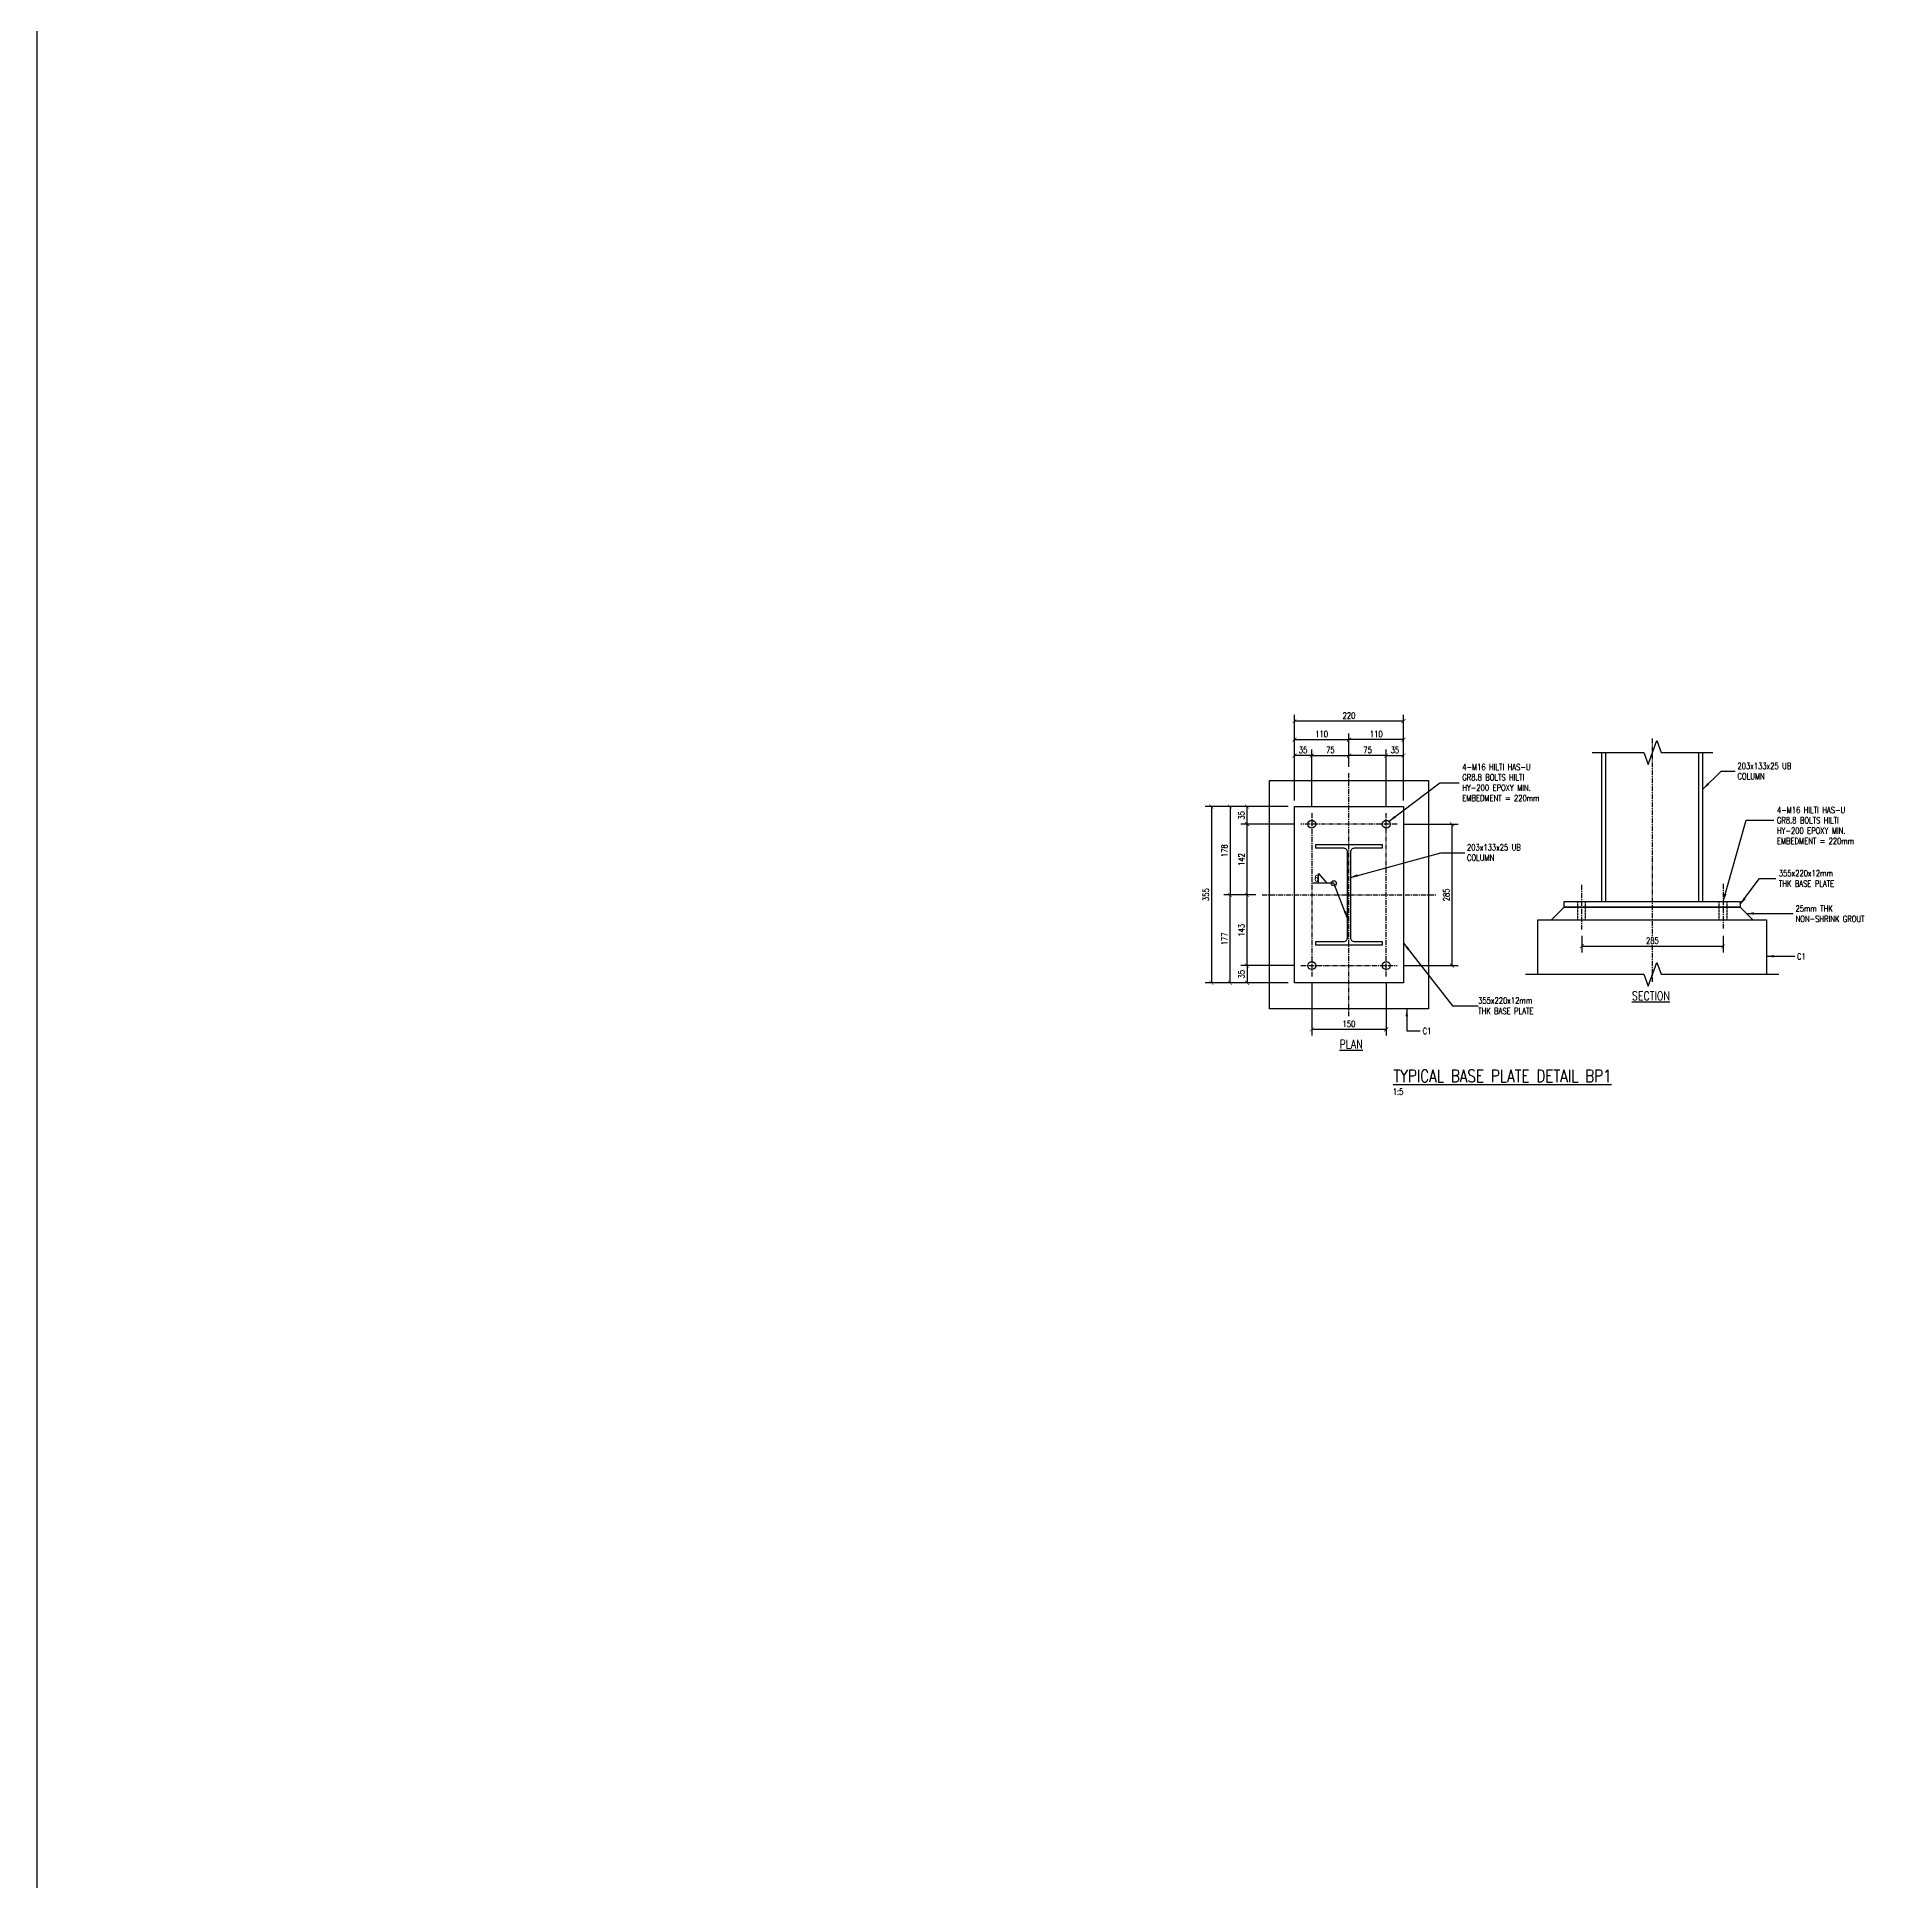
# Model space of a CAD drawing. Header units: metres. Extents: x -275466 to 90519, y -3176 to 139523.
# Drawn here: x -755 to 2987, y 118351 to 122067 of the extents above; entities that cross this region are included whole.
import ezdxf

# ---------------------------------------------------------------- set-up
doc = ezdxf.new("R2010")
doc.units = ezdxf.units.M
doc.linetypes.add('VB-cl10', pattern=[16, 10, -2, 2, -2])
doc.linetypes.add('VB-dash2', pattern=[3, 2, -1])
for name, color, linetype in [('GCE0003_SC_Plan L0 - 0.35', 3, 'Continuous'), ('GCE1010_SC_Elev - 0.18', 8, 'Continuous'), ('GCE1013_SC_Elev - 0.5', 2, 'Continuous'), ('GCE1014_SC_Elev - Hidden', 1, 'VB-dash2'), ('GCE8001_GF_0.18', 8, 'Continuous'), ('GCE8021_GG_Gridline', 7, 'VB-cl10'), ('GCE8052_GT_0.35', 3, 'Continuous'), ('GCE8053_GT_0.5', 2, 'Continuous')]:
    doc.layers.add(name, color=color, linetype=linetype)
doc.styles.add('1-5      h 25', font='romans.shx', dxfattribs={"width": 0.8, "height": 12.5})
doc.styles.add('1-5      h 35', font='romans.shx', dxfattribs={"width": 0.8, "height": 17.5})
doc.styles.get("Standard").update_dxf_attribs({"font": 'romans.shx', "width": 0.8})
doc.dimstyles.new('1-5', dxfattribs={"dimscale": 0, "dimtxt": 12.5, "dimasz": 8, "dimexe": 12.5, "dimexo": 12.5, "dimgap": 5, "dimtad": 1, "dimdec": 0, "dimzin": 0, "dimtxsty": '1-5      h 25', "dimblk": 'ARCHTICK', "dimcen": 0, "dimclrd": 7, "dimclre": 7, "dimclrt": 3, "dimadec": 0, "dimazin": 0, "dimtfac": 1, "dimtdec": 0, "dimtix": 1, "dimtmove": 2, "dimatfit": 0, "dimldrblk": 'NONE', "dimfxl": 1, "dimtfill": 1, "dimtolj": 1, "dimtzin": 0, "dimarcsym": 0})
doc.dimstyles.new('1-5$7', dxfattribs={"dimscale": 0, "dimtxt": 12.5, "dimasz": 15, "dimexe": 12.5, "dimexo": 12.5, "dimgap": 5, "dimtad": 1, "dimdec": 0, "dimzin": 0, "dimtxsty": '1-5      h 25', "dimblk": 'ARCHTICK', "dimcen": 0, "dimclrd": 7, "dimclre": 7, "dimclrt": 3, "dimadec": 0, "dimazin": 0, "dimtfac": 1, "dimtdec": 0, "dimtix": 1, "dimtmove": 2, "dimatfit": 0, "dimfxl": 1, "dimtfill": 1, "dimtolj": 1, "dimtzin": 0, "dimarcsym": 0})

# ---------------------------------------------------------------- blocks, each defined once
blk = doc.blocks.new('_ArchTick')
at = {"color": 0, "linetype": 'ByBlock', "const_width": 0.15}
blk.add_lwpolyline([(-0.5, -0.5), (0.5, 0.5)], dxfattribs=at)
blk = doc.blocks.new('*D59')
at = {"layer": 'Defpoints', "color": 0, "transparency": 16777216}
for p in [(1681.9, 120481.8), (1790.2, 120481.8), (1712.2, 120339.3)]:
    blk.add_point(p, dxfattribs=at)
at = {"layer": 'GCE0003_SC_Plan L0 - 0.35', "color": 7, "lineweight": -2, "transparency": 16777216}
for p, q in [((1777.7, 120481.8), (1669.4, 120481.8)), ((1681.9, 120339.3), (1681.9, 120481.8)), ((1699.7, 120339.3), (1669.4, 120339.3))]:
    blk.add_line(p, q, dxfattribs=at)
at = {"layer": 'GCE0003_SC_Plan L0 - 0.35', "color": 7, "lineweight": -2, "transparency": 16777216, "xscale": 8, "yscale": 8, "zscale": 8}
for p, rotation in [((1681.9, 120481.8), 90), ((1681.9, 120339.3), 270)]:
    blk.add_blockref('_ArchTick', p, dxfattribs=dict(at, rotation=rotation))
at = {"layer": 'GCE0003_SC_Plan L0 - 0.35', "color": 3, "transparency": 16777216, "insert": (1670.6, 120410.5), "char_height": 12.5, "attachment_point": 5, "rotation": 90, "style": '1-5      h 25', "bg_fill": 3, "box_fill_scale": 1.1, "bg_fill_color": 256, "bg_fill_true_color": 13158600, "bg_fill_transparency": 0}
blk.add_mtext('\\A1;142', dxfattribs=at)
blk = doc.blocks.new('_None')
blk = doc.blocks.new('*D60')
at = {"layer": 'Defpoints', "color": 0, "transparency": 16777216}
for p in [(1777.2, 120517.2), (1790.2, 120481.8)]:
    blk.add_point(p, dxfattribs=at)
at = {"layer": 'GCE0003_SC_Plan L0 - 0.35', "color": 7, "lineweight": -2, "transparency": 16777216}
for p, q in [((1764.7, 120517.2), (1669.4, 120517.2)), ((1681.9, 120481.8), (1681.9, 120517.2)), ((1777.7, 120481.8), (1669.4, 120481.8))]:
    blk.add_line(p, q, dxfattribs=at)
at = {"layer": 'GCE0003_SC_Plan L0 - 0.35', "color": 7, "lineweight": -2, "transparency": 16777216, "xscale": 8, "yscale": 8, "zscale": 8}
for p, rotation in [((1681.9, 120517.2), 90), ((1681.9, 120481.8), 270)]:
    blk.add_blockref('_ArchTick', p, dxfattribs=dict(at, rotation=rotation))
at = {"layer": 'GCE0003_SC_Plan L0 - 0.35', "color": 3, "transparency": 16777216, "insert": (1670.6, 120499.5), "char_height": 12.5, "attachment_point": 5, "rotation": 90, "style": '1-5      h 25', "bg_fill": 3, "box_fill_scale": 1.1, "bg_fill_color": 256, "bg_fill_true_color": 13158600, "bg_fill_transparency": 0}
blk.add_mtext('\\A1;35', dxfattribs=at)
at = {"layer": 'Defpoints', "color": 0, "transparency": 16777216}
blk.add_point((1681.9, 120517.2), dxfattribs=at)
blk = doc.blocks.new('*D61')
at = {"layer": 'Defpoints', "color": 0, "transparency": 16777216}
for p in [(1777.2, 120517.2), (1647.6, 120339.3), (1712.2, 120339.3)]:
    blk.add_point(p, dxfattribs=at)
at = {"layer": 'GCE0003_SC_Plan L0 - 0.35', "color": 7, "lineweight": -2, "transparency": 16777216}
for p, q in [((1764.7, 120517.2), (1635.1, 120517.2)), ((1647.6, 120517.2), (1647.6, 120339.3)), ((1699.7, 120339.3), (1635.1, 120339.3))]:
    blk.add_line(p, q, dxfattribs=at)
at = {"layer": 'GCE0003_SC_Plan L0 - 0.35', "color": 7, "lineweight": -2, "transparency": 16777216, "xscale": 8, "yscale": 8, "zscale": 8}
for p, rotation in [((1647.6, 120517.2), 90), ((1647.6, 120339.3), 270)]:
    blk.add_blockref('_ArchTick', p, dxfattribs=dict(at, rotation=rotation))
at = {"layer": 'GCE0003_SC_Plan L0 - 0.35', "color": 3, "transparency": 16777216, "insert": (1636.4, 120428.2), "char_height": 12.5, "attachment_point": 5, "rotation": 90, "style": '1-5      h 25', "bg_fill": 3, "box_fill_scale": 1.1, "bg_fill_color": 256, "bg_fill_true_color": 13158600, "bg_fill_transparency": 0}
blk.add_mtext('\\A1;178', dxfattribs=at)
blk = doc.blocks.new('*D62')
at = {"layer": 'Defpoints', "color": 0, "transparency": 16777216}
for p in [(1777.2, 120517.2), (1610, 120162.2), (1777.2, 120162.2)]:
    blk.add_point(p, dxfattribs=at)
at = {"layer": 'GCE0003_SC_Plan L0 - 0.35', "color": 7, "lineweight": -2, "transparency": 16777216}
for p, q in [((1764.7, 120517.2), (1597.5, 120517.2)), ((1610, 120517.2), (1610, 120162.2)), ((1764.7, 120162.2), (1597.5, 120162.2))]:
    blk.add_line(p, q, dxfattribs=at)
at = {"layer": 'GCE0003_SC_Plan L0 - 0.35', "color": 7, "lineweight": -2, "transparency": 16777216, "xscale": 8, "yscale": 8, "zscale": 8}
for p, rotation in [((1610, 120517.2), 90), ((1610, 120162.2), 270)]:
    blk.add_blockref('_ArchTick', p, dxfattribs=dict(at, rotation=rotation))
at = {"layer": 'GCE0003_SC_Plan L0 - 0.35', "color": 3, "transparency": 16777216, "insert": (1598.8, 120339.7), "char_height": 12.5, "attachment_point": 5, "rotation": 90, "style": '1-5      h 25', "bg_fill": 3, "box_fill_scale": 1.1, "bg_fill_color": 256, "bg_fill_true_color": 13158600, "bg_fill_transparency": 0}
blk.add_mtext('\\A1;355', dxfattribs=at)
blk = doc.blocks.new('*D63')
at = {"layer": 'Defpoints', "color": 0, "transparency": 16777216}
for p in [(1647.6, 120339.3), (1712.2, 120339.3), (1777.2, 120162.2)]:
    blk.add_point(p, dxfattribs=at)
at = {"layer": 'GCE0003_SC_Plan L0 - 0.35', "color": 7, "lineweight": -2, "transparency": 16777216}
for p, q in [((1699.7, 120339.3), (1635.1, 120339.3)), ((1647.6, 120162.2), (1647.6, 120339.3)), ((1764.7, 120162.2), (1635.1, 120162.2))]:
    blk.add_line(p, q, dxfattribs=at)
at = {"layer": 'GCE0003_SC_Plan L0 - 0.35', "color": 7, "lineweight": -2, "transparency": 16777216, "xscale": 8, "yscale": 8, "zscale": 8}
for p, rotation in [((1647.6, 120339.3), 90), ((1647.6, 120162.2), 270)]:
    blk.add_blockref('_ArchTick', p, dxfattribs=dict(at, rotation=rotation))
at = {"layer": 'GCE0003_SC_Plan L0 - 0.35', "color": 3, "transparency": 16777216, "insert": (1636.4, 120250.7), "char_height": 12.5, "attachment_point": 5, "rotation": 90, "style": '1-5      h 25', "bg_fill": 3, "box_fill_scale": 1.1, "bg_fill_color": 256, "bg_fill_true_color": 13158600, "bg_fill_transparency": 0}
blk.add_mtext('\\A1;177', dxfattribs=at)
blk = doc.blocks.new('*D64')
at = {"layer": 'Defpoints', "color": 0, "transparency": 16777216}
for p in [(1681.9, 120339.3), (1712.2, 120339.3), (1790.2, 120196.8)]:
    blk.add_point(p, dxfattribs=at)
at = {"layer": 'GCE0003_SC_Plan L0 - 0.35', "color": 7, "lineweight": -2, "transparency": 16777216}
for p, q in [((1699.7, 120339.3), (1669.4, 120339.3)), ((1681.9, 120196.8), (1681.9, 120339.3)), ((1777.7, 120196.8), (1669.4, 120196.8))]:
    blk.add_line(p, q, dxfattribs=at)
at = {"layer": 'GCE0003_SC_Plan L0 - 0.35', "color": 7, "lineweight": -2, "transparency": 16777216, "xscale": 8, "yscale": 8, "zscale": 8}
for p, rotation in [((1681.9, 120339.3), 90), ((1681.9, 120196.8), 270)]:
    blk.add_blockref('_ArchTick', p, dxfattribs=dict(at, rotation=rotation))
at = {"layer": 'GCE0003_SC_Plan L0 - 0.35', "color": 3, "transparency": 16777216, "insert": (1670.6, 120268), "char_height": 12.5, "attachment_point": 5, "rotation": 90, "style": '1-5      h 25', "bg_fill": 3, "box_fill_scale": 1.1, "bg_fill_color": 256, "bg_fill_true_color": 13158600, "bg_fill_transparency": 0}
blk.add_mtext('\\A1;143', dxfattribs=at)
blk = doc.blocks.new('*D65')
at = {"layer": 'Defpoints', "color": 0, "transparency": 16777216}
for p in [(1790.2, 120196.8), (1777.2, 120162.2)]:
    blk.add_point(p, dxfattribs=at)
at = {"layer": 'GCE0003_SC_Plan L0 - 0.35', "color": 7, "lineweight": -2, "transparency": 16777216}
for p, q in [((1777.7, 120196.8), (1669.4, 120196.8)), ((1681.9, 120196.8), (1681.9, 120162.2)), ((1764.7, 120162.2), (1669.4, 120162.2))]:
    blk.add_line(p, q, dxfattribs=at)
at = {"layer": 'GCE0003_SC_Plan L0 - 0.35', "color": 7, "lineweight": -2, "transparency": 16777216, "xscale": 8, "yscale": 8, "zscale": 8}
for p, rotation in [((1681.9, 120196.8), 90), ((1681.9, 120162.2), 270)]:
    blk.add_blockref('_ArchTick', p, dxfattribs=dict(at, rotation=rotation))
at = {"layer": 'GCE0003_SC_Plan L0 - 0.35', "color": 3, "transparency": 16777216, "insert": (1670.6, 120179.5), "char_height": 12.5, "attachment_point": 5, "rotation": 90, "style": '1-5      h 25', "bg_fill": 3, "box_fill_scale": 1.1, "bg_fill_color": 256, "bg_fill_true_color": 13158600, "bg_fill_transparency": 0}
blk.add_mtext('\\A1;35', dxfattribs=at)
at = {"layer": 'Defpoints', "color": 0, "transparency": 16777216}
blk.add_point((1681.9, 120162.2), dxfattribs=at)
blk = doc.blocks.new('*D66')
at = {"layer": 'Defpoints', "color": 0, "transparency": 16777216}
for p in [(1984.2, 120481.8), (1984.2, 120196.8), (2094.5, 120196.8)]:
    blk.add_point(p, dxfattribs=at)
at = {"layer": 'GCE0003_SC_Plan L0 - 0.35', "color": 7, "lineweight": -2, "transparency": 16777216}
for p, q in [((1996.7, 120481.8), (2107, 120481.8)), ((2094.5, 120481.8), (2094.5, 120196.8)), ((1996.7, 120196.8), (2107, 120196.8))]:
    blk.add_line(p, q, dxfattribs=at)
at = {"layer": 'GCE0003_SC_Plan L0 - 0.35', "color": 7, "lineweight": -2, "transparency": 16777216, "xscale": 8, "yscale": 8, "zscale": 8}
for p, rotation in [((2094.5, 120481.8), 90), ((2094.5, 120196.8), 270)]:
    blk.add_blockref('_ArchTick', p, dxfattribs=dict(at, rotation=rotation))
at = {"layer": 'GCE0003_SC_Plan L0 - 0.35', "color": 3, "transparency": 16777216, "insert": (2083.2, 120339.3), "char_height": 12.5, "attachment_point": 5, "rotation": 90, "style": '1-5      h 25', "bg_fill": 3, "box_fill_scale": 1.1, "bg_fill_color": 256, "bg_fill_true_color": 13158600, "bg_fill_transparency": 0}
blk.add_mtext('\\A1;285', dxfattribs=at)
blk = doc.blocks.new('*D67')
at = {"layer": 'Defpoints', "color": 0, "transparency": 16777216}
for p in [(1812.2, 120174.8), (1962.2, 120174.8), (1812.2, 120068.3)]:
    blk.add_point(p, dxfattribs=at)
at = {"layer": 'GCE0003_SC_Plan L0 - 0.35', "color": 7, "lineweight": -2, "transparency": 16777216}
for p, q in [((1812.2, 120162.3), (1812.2, 120055.8)), ((1962.2, 120162.3), (1962.2, 120055.8)), ((1962.2, 120068.3), (1812.2, 120068.3))]:
    blk.add_line(p, q, dxfattribs=at)
at = {"layer": 'GCE0003_SC_Plan L0 - 0.35', "color": 7, "lineweight": -2, "transparency": 16777216, "xscale": 8, "yscale": 8, "zscale": 8, "rotation": 180}
blk.add_blockref('_ArchTick', (1812.2, 120068.3), dxfattribs=at)
at = {"layer": 'GCE0003_SC_Plan L0 - 0.35', "color": 7, "lineweight": -2, "transparency": 16777216, "xscale": 8, "yscale": 8, "zscale": 8}
blk.add_blockref('_ArchTick', (1962.2, 120068.3), dxfattribs=at)
at = {"layer": 'GCE0003_SC_Plan L0 - 0.35', "color": 3, "transparency": 16777216, "insert": (1887.2, 120079.5), "char_height": 12.5, "attachment_point": 5, "style": '1-5      h 25', "bg_fill": 3, "box_fill_scale": 1.1, "bg_fill_color": 256, "bg_fill_true_color": 13158600, "bg_fill_transparency": 0}
blk.add_mtext('\\A1;150', dxfattribs=at)
blk = doc.blocks.new('*D84')
at = {"layer": 'Defpoints', "color": 0, "transparency": 16777216}
for p in [(1887.2, 120619.9), (1887.2, 120584.7), (1812.2, 120503.8)]:
    blk.add_point(p, dxfattribs=at)
at = {"layer": 'GCE0003_SC_Plan L0 - 0.35', "color": 7, "lineweight": -2, "transparency": 16777216}
for p, q in [((1812.2, 120516.3), (1812.2, 120632.4)), ((1812.2, 120619.9), (1887.2, 120619.9)), ((1887.2, 120597.2), (1887.2, 120632.4))]:
    blk.add_line(p, q, dxfattribs=at)
at = {"layer": 'GCE0003_SC_Plan L0 - 0.35', "color": 7, "lineweight": -2, "transparency": 16777216, "xscale": 8, "yscale": 8, "zscale": 8, "rotation": 180}
blk.add_blockref('_ArchTick', (1812.2, 120619.9), dxfattribs=at)
at = {"layer": 'GCE0003_SC_Plan L0 - 0.35', "color": 7, "lineweight": -2, "transparency": 16777216, "xscale": 8, "yscale": 8, "zscale": 8}
blk.add_blockref('_ArchTick', (1887.2, 120619.9), dxfattribs=at)
at = {"layer": 'GCE0003_SC_Plan L0 - 0.35', "color": 3, "transparency": 16777216, "insert": (1849.7, 120631.2), "char_height": 12.5, "attachment_point": 5, "style": '1-5      h 25', "bg_fill": 3, "box_fill_scale": 1.1, "bg_fill_color": 256, "bg_fill_true_color": 13158600, "bg_fill_transparency": 0}
blk.add_mtext('\\A1;75', dxfattribs=at)
blk = doc.blocks.new('*D85')
at = {"layer": 'Defpoints', "color": 0, "transparency": 16777216}
for p in [(1777.2, 120517.2), (1812.2, 120503.8)]:
    blk.add_point(p, dxfattribs=at)
at = {"layer": 'GCE0003_SC_Plan L0 - 0.35', "color": 7, "lineweight": -2, "transparency": 16777216}
for p, q in [((1777.2, 120529.7), (1777.2, 120632.4)), ((1812.2, 120619.9), (1777.2, 120619.9)), ((1812.2, 120516.3), (1812.2, 120632.4))]:
    blk.add_line(p, q, dxfattribs=at)
at = {"layer": 'GCE0003_SC_Plan L0 - 0.35', "color": 7, "lineweight": -2, "transparency": 16777216, "xscale": 8, "yscale": 8, "zscale": 8, "rotation": 180}
blk.add_blockref('_ArchTick', (1777.2, 120619.9), dxfattribs=at)
at = {"layer": 'GCE0003_SC_Plan L0 - 0.35', "color": 7, "lineweight": -2, "transparency": 16777216, "xscale": 8, "yscale": 8, "zscale": 8}
blk.add_blockref('_ArchTick', (1812.2, 120619.9), dxfattribs=at)
at = {"layer": 'GCE0003_SC_Plan L0 - 0.35', "color": 3, "transparency": 16777216, "insert": (1794.7, 120631.2), "char_height": 12.5, "attachment_point": 5, "style": '1-5      h 25', "bg_fill": 3, "box_fill_scale": 1.1, "bg_fill_color": 256, "bg_fill_true_color": 13158600, "bg_fill_transparency": 0}
blk.add_mtext('\\A1;35', dxfattribs=at)
at = {"layer": 'Defpoints', "color": 0, "transparency": 16777216}
blk.add_point((1777.2, 120619.9), dxfattribs=at)
blk = doc.blocks.new('*D86')
at = {"layer": 'Defpoints', "color": 0, "transparency": 16777216}
for p in [(1887.2, 120652), (1887.2, 120584.7), (1777.2, 120517.2)]:
    blk.add_point(p, dxfattribs=at)
at = {"layer": 'GCE0003_SC_Plan L0 - 0.35', "color": 7, "lineweight": -2, "transparency": 16777216}
for p, q in [((1777.2, 120529.7), (1777.2, 120664.5)), ((1777.2, 120652), (1887.2, 120652)), ((1887.2, 120597.2), (1887.2, 120664.5))]:
    blk.add_line(p, q, dxfattribs=at)
at = {"layer": 'GCE0003_SC_Plan L0 - 0.35', "color": 7, "lineweight": -2, "transparency": 16777216, "xscale": 8, "yscale": 8, "zscale": 8, "rotation": 180}
blk.add_blockref('_ArchTick', (1777.2, 120652), dxfattribs=at)
at = {"layer": 'GCE0003_SC_Plan L0 - 0.35', "color": 7, "lineweight": -2, "transparency": 16777216, "xscale": 8, "yscale": 8, "zscale": 8}
blk.add_blockref('_ArchTick', (1887.2, 120652), dxfattribs=at)
at = {"layer": 'GCE0003_SC_Plan L0 - 0.35', "color": 3, "transparency": 16777216, "insert": (1832.2, 120663.2), "char_height": 12.5, "attachment_point": 5, "style": '1-5      h 25', "bg_fill": 3, "box_fill_scale": 1.1, "bg_fill_color": 256, "bg_fill_true_color": 13158600, "bg_fill_transparency": 0}
blk.add_mtext('\\A1;110', dxfattribs=at)
blk = doc.blocks.new('*D87')
at = {"layer": 'Defpoints', "color": 0, "transparency": 16777216}
for p in [(1887.2, 120652), (1887.2, 120584.7), (1997.2, 120517.2)]:
    blk.add_point(p, dxfattribs=at)
at = {"layer": 'GCE0003_SC_Plan L0 - 0.35', "color": 7, "lineweight": -2, "transparency": 16777216}
for p, q in [((1887.2, 120597.2), (1887.2, 120664.5)), ((1997.2, 120652), (1887.2, 120652)), ((1997.2, 120529.7), (1997.2, 120664.5))]:
    blk.add_line(p, q, dxfattribs=at)
at = {"layer": 'GCE0003_SC_Plan L0 - 0.35', "color": 7, "lineweight": -2, "transparency": 16777216, "xscale": 8, "yscale": 8, "zscale": 8, "rotation": 180}
blk.add_blockref('_ArchTick', (1887.2, 120652), dxfattribs=at)
at = {"layer": 'GCE0003_SC_Plan L0 - 0.35', "color": 7, "lineweight": -2, "transparency": 16777216, "xscale": 8, "yscale": 8, "zscale": 8}
blk.add_blockref('_ArchTick', (1997.2, 120652), dxfattribs=at)
at = {"layer": 'GCE0003_SC_Plan L0 - 0.35', "color": 3, "transparency": 16777216, "insert": (1942.2, 120663.2), "char_height": 12.5, "attachment_point": 5, "style": '1-5      h 25', "bg_fill": 3, "box_fill_scale": 1.1, "bg_fill_color": 256, "bg_fill_true_color": 13158600, "bg_fill_transparency": 0}
blk.add_mtext('\\A1;110', dxfattribs=at)
blk = doc.blocks.new('*D88')
at = {"layer": 'Defpoints', "color": 0, "transparency": 16777216}
for p in [(1887.2, 120619.9), (1887.2, 120584.7), (1962.2, 120503.8)]:
    blk.add_point(p, dxfattribs=at)
at = {"layer": 'GCE0003_SC_Plan L0 - 0.35', "color": 7, "lineweight": -2, "transparency": 16777216}
for p, q in [((1887.2, 120597.2), (1887.2, 120632.4)), ((1962.2, 120619.9), (1887.2, 120619.9)), ((1962.2, 120516.3), (1962.2, 120632.4))]:
    blk.add_line(p, q, dxfattribs=at)
at = {"layer": 'GCE0003_SC_Plan L0 - 0.35', "color": 7, "lineweight": -2, "transparency": 16777216, "xscale": 8, "yscale": 8, "zscale": 8, "rotation": 180}
blk.add_blockref('_ArchTick', (1887.2, 120619.9), dxfattribs=at)
at = {"layer": 'GCE0003_SC_Plan L0 - 0.35', "color": 7, "lineweight": -2, "transparency": 16777216, "xscale": 8, "yscale": 8, "zscale": 8}
blk.add_blockref('_ArchTick', (1962.2, 120619.9), dxfattribs=at)
at = {"layer": 'GCE0003_SC_Plan L0 - 0.35', "color": 3, "transparency": 16777216, "insert": (1924.7, 120631.2), "char_height": 12.5, "attachment_point": 5, "style": '1-5      h 25', "bg_fill": 3, "box_fill_scale": 1.1, "bg_fill_color": 256, "bg_fill_true_color": 13158600, "bg_fill_transparency": 0}
blk.add_mtext('\\A1;75', dxfattribs=at)
blk = doc.blocks.new('*D89')
at = {"layer": 'Defpoints', "color": 0, "transparency": 16777216}
for p in [(1962.2, 120503.8), (1997.2, 120517.2)]:
    blk.add_point(p, dxfattribs=at)
at = {"layer": 'GCE0003_SC_Plan L0 - 0.35', "color": 7, "lineweight": -2, "transparency": 16777216}
for p, q in [((1962.2, 120516.3), (1962.2, 120632.4)), ((1962.2, 120619.9), (1997.2, 120619.9)), ((1997.2, 120529.7), (1997.2, 120632.4))]:
    blk.add_line(p, q, dxfattribs=at)
at = {"layer": 'GCE0003_SC_Plan L0 - 0.35', "color": 7, "lineweight": -2, "transparency": 16777216, "xscale": 8, "yscale": 8, "zscale": 8, "rotation": 180}
blk.add_blockref('_ArchTick', (1962.2, 120619.9), dxfattribs=at)
at = {"layer": 'GCE0003_SC_Plan L0 - 0.35', "color": 7, "lineweight": -2, "transparency": 16777216, "xscale": 8, "yscale": 8, "zscale": 8}
blk.add_blockref('_ArchTick', (1997.2, 120619.9), dxfattribs=at)
at = {"layer": 'GCE0003_SC_Plan L0 - 0.35', "color": 3, "transparency": 16777216, "insert": (1979.7, 120631.2), "char_height": 12.5, "attachment_point": 5, "style": '1-5      h 25', "bg_fill": 3, "box_fill_scale": 1.1, "bg_fill_color": 256, "bg_fill_true_color": 13158600, "bg_fill_transparency": 0}
blk.add_mtext('\\A1;35', dxfattribs=at)
at = {"layer": 'Defpoints', "color": 0, "transparency": 16777216}
blk.add_point((1997.2, 120619.9), dxfattribs=at)
blk = doc.blocks.new('*D90')
at = {"layer": 'Defpoints', "color": 0, "transparency": 16777216}
for p in [(1777.2, 120689.3), (1777.2, 120517.2), (1997.2, 120517.2)]:
    blk.add_point(p, dxfattribs=at)
at = {"layer": 'GCE0003_SC_Plan L0 - 0.35', "color": 7, "lineweight": -2, "transparency": 16777216}
for p, q in [((1777.2, 120529.7), (1777.2, 120701.8)), ((1997.2, 120689.3), (1777.2, 120689.3)), ((1997.2, 120529.7), (1997.2, 120701.8))]:
    blk.add_line(p, q, dxfattribs=at)
at = {"layer": 'GCE0003_SC_Plan L0 - 0.35', "color": 7, "lineweight": -2, "transparency": 16777216, "xscale": 8, "yscale": 8, "zscale": 8, "rotation": 180}
blk.add_blockref('_ArchTick', (1777.2, 120689.3), dxfattribs=at)
at = {"layer": 'GCE0003_SC_Plan L0 - 0.35', "color": 7, "lineweight": -2, "transparency": 16777216, "xscale": 8, "yscale": 8, "zscale": 8}
blk.add_blockref('_ArchTick', (1997.2, 120689.3), dxfattribs=at)
at = {"layer": 'GCE0003_SC_Plan L0 - 0.35', "color": 3, "transparency": 16777216, "insert": (1887.2, 120700.5), "char_height": 12.5, "attachment_point": 5, "style": '1-5      h 25', "bg_fill": 3, "box_fill_scale": 1.1, "bg_fill_color": 256, "bg_fill_true_color": 13158600, "bg_fill_transparency": 0}
blk.add_mtext('\\A1;220', dxfattribs=at)
blk = doc.blocks.new('*D91')
at = {"layer": 'Defpoints', "color": 0, "transparency": 16777216}
for p in [(2355.9, 120269.3), (2640.9, 120269.3), (2640.9, 120235.8)]:
    blk.add_point(p, dxfattribs=at)
at = {"layer": 'GCE0003_SC_Plan L0 - 0.35', "color": 7, "lineweight": -2, "transparency": 16777216}
for p, q in [((2355.9, 120256.8), (2355.9, 120223.3)), ((2355.9, 120235.8), (2640.9, 120235.8)), ((2640.9, 120256.8), (2640.9, 120223.3))]:
    blk.add_line(p, q, dxfattribs=at)
at = {"layer": 'GCE0003_SC_Plan L0 - 0.35', "color": 7, "lineweight": -2, "transparency": 16777216, "xscale": 8, "yscale": 8, "zscale": 8, "rotation": 180}
blk.add_blockref('_ArchTick', (2355.9, 120235.8), dxfattribs=at)
at = {"layer": 'GCE0003_SC_Plan L0 - 0.35', "color": 7, "lineweight": -2, "transparency": 16777216, "xscale": 8, "yscale": 8, "zscale": 8}
blk.add_blockref('_ArchTick', (2640.9, 120235.8), dxfattribs=at)
at = {"layer": 'GCE0003_SC_Plan L0 - 0.35', "color": 3, "transparency": 16777216, "insert": (2498.4, 120247), "char_height": 12.5, "attachment_point": 5, "style": '1-5      h 25', "bg_fill": 3, "box_fill_scale": 1.1, "bg_fill_color": 256, "bg_fill_true_color": 13158600, "bg_fill_transparency": 0}
blk.add_mtext('\\A1;285', dxfattribs=at)

msp = doc.modelspace()

# ---------------------------------------------------------------- linework, layer by layer
at = {"layer": 'GCE0003_SC_Plan L0 - 0.35'}
for points in [[(-755.3, 129499.1), (90518.8, 129499.1), (90518.8, 70043.2), (-755.3, 70043.2)], [(1997.2, 120162.2), (1777.2, 120162.2), (1777.2, 120517.2), (1997.2, 120517.2)], [(2320.4, 120326.3), (2675.4, 120326.3), (2675.4, 120314.3), (2320.4, 120314.3)]]:
    msp.add_lwpolyline(points, close=True, dxfattribs=at)
for points in [[(2396.8, 120326.3), (2396.8, 120626.3)], [(2404.6, 120326.3), (2404.6, 120626.3)], [(2592.2, 120326.3), (2592.2, 120626.3)], [(2600, 120326.3), (2600, 120626.3)], [(1826.1, 120362.7), (1826.1, 120382.7), (1842.8, 120362.7)]]:
    msp.add_lwpolyline(points, dxfattribs=at)
for centre, radius in [((1812.2, 120481.8), 8), ((1962.2, 120481.8), 8), ((1856.6, 120362.7), 5), ((1812.2, 120196.8), 8), ((1962.2, 120196.8), 8)]:
    msp.add_circle(centre, radius, dxfattribs=at)
at = {"layer": 'GCE1010_SC_Elev - 0.18'}
msp.add_lwpolyline([(1727.2, 120569.7), (2047.2, 120569.7), (2047.2, 120109.7), (1727.2, 120109.7)], close=True, dxfattribs=at)
for points in [[(2295.4, 120289.3), (2320.4, 120314.3), (2675.4, 120314.3), (2700.4, 120289.3)], [(2267.9, 120179.3), (2267.9, 120289.3), (2727.9, 120289.3), (2727.9, 120179.3)]]:
    msp.add_lwpolyline(points, dxfattribs=at)
at = {"layer": 'GCE1013_SC_Elev - 0.5'}
msp.add_lwpolyline([(1820.5, 120237.7), (1820.5, 120245.5), (1876.8, 120245.5, 0.414214), (1884.4, 120253.1), (1884.4, 120425.5, 0.414214), (1876.8, 120433.1), (1820.5, 120433.1), (1820.5, 120440.9), (1953.9, 120440.9), (1953.9, 120433.1), (1897.6, 120433.1, 0.414214), (1890, 120425.5), (1890, 120253.1, 0.414214), (1897.6, 120245.5), (1953.9, 120245.5), (1953.9, 120237.7)], format="xyb", close=True, dxfattribs=at)
at = {"layer": 'GCE1014_SC_Elev - Hidden'}
for points in [[(2347.9, 120289.3), (2347.9, 120326.3)], [(2363.9, 120289.3), (2363.9, 120326.3)], [(2632.9, 120289.3), (2632.9, 120326.3)], [(2648.9, 120289.3), (2648.9, 120326.3)]]:
    msp.add_lwpolyline(points, dxfattribs=at)
at = {"layer": 'GCE8001_GF_0.18', "linetype": 'Continuous'}
for points in [[(2376.8, 120626.3), (2480.9, 120626.3), (2489.6, 120602.2), (2507.1, 120650.3), (2515.9, 120626.3), (2620, 120626.3)], [(2242.9, 120179.3), (2480.9, 120179.3), (2489.6, 120155.2), (2507.1, 120203.3), (2515.9, 120179.3), (2752.9, 120179.3)]]:
    msp.add_lwpolyline(points, dxfattribs=at)
at = {"layer": 'GCE8021_GG_Gridline'}
for points in [[(2498.4, 120164.3), (2498.4, 120656.3)], [(1887.2, 120094.7), (1887.2, 120584.7)], [(1812.2, 120503.8), (1812.2, 120174.8)], [(1962.2, 120174.8), (1962.2, 120503.8)], [(1984.2, 120481.8), (1790.2, 120481.8)], [(2355.9, 120269.3), (2355.9, 120361.3)], [(2640.9, 120361.3), (2640.9, 120269.3)], [(1712.2, 120339.3), (2062.2, 120339.3)], [(1790.2, 120196.8), (1984.2, 120196.8)]]:
    msp.add_lwpolyline(points, dxfattribs=at)

# ---------------------------------------------------------------- texts
at = {"layer": 'GCE0003_SC_Plan L0 - 0.35', "attachment_point": 1}
for s, width, insert, char_height, style in [('203x133x25 UB COLUMN', 123.862, (2669.7, 120605.3), 12.5, '1-5      h 25'), ('4-M16 HILTI HAS-U GR8.8 BOLTS HILTI HY-200 EPOXY MIN. EMBEDMENT = 220mm', 178.209, (2115.4, 120603), 12.5, '1-5      h 25'), ('4-M16 HILTI HAS-U GR8.8 BOLTS HILTI HY-200 EPOXY MIN. EMBEDMENT = 220mm', 178.209, (2749.2, 120516.5), 12.5, '1-5      h 25'), ('203x133x25 UB COLUMN', 123.862, (2124.9, 120441.2), 12.5, '1-5      h 25'), ('355x220x12mm THK BASE PLATE', 129.443, (2753.1, 120389.2), 12.5, '1-5      h 25'), ('6', 8.808, (1817.3, 120378.8), 12.5, '1-5      h 25'), ('25mm THK NON-SHRINK GROUT', 155.707, (2786.7, 120318.1), 12.5, '1-5      h 25'), ('C1', 20.81, (2789.7, 120221.5), 12.5, '1-5      h 25'), ('355x220x12mm THK BASE PLATE', 129.443, (2147.4, 120132.7), 12.5, '1-5      h 25'), ('{\\LSECTION}', 85.204, (2457, 120144.6), 17.5, '1-5      h 35'), ('C1', 20.81, (2035.5, 120071.3), 12.5, '1-5      h 25')]:
    msp.add_mtext_dynamic_manual_height_columns(s, width=width, gutter_width=62.5, heights=[0], dxfattribs=dict(at, insert=insert, char_height=char_height, style=style))
at = {"layer": 'GCE8052_GT_0.35', "insert": (1975.3, 119949.1), "char_height": 12.5, "width": 38.571, "attachment_point": 1}
msp.add_mtext('1:5', dxfattribs=at)
at = {"layer": 'GCE8053_GT_0.5', "insert": (1976.5, 119987.1), "char_height": 25, "width": 502.551, "attachment_point": 1}
msp.add_mtext('{\\LTYPICAL BASE PLATE DETAIL BP1}', dxfattribs=at)

# ---------------------------------------------------------------- leaders
at = {"layer": 'GCE0003_SC_Plan L0 - 0.35'}
for points in [[(2600, 120552.3), (2636.8, 120588.4), (2665.1, 120588.4)], [(2640.9, 120326.3), (2687.5, 120489.6), (2742.8, 120489.6)], [(1884.4, 120291.8), (1856.6, 120362.7), (1814.7, 120362.7)], [(2675.4, 120320.3), (2713.9, 120372.3), (2746.7, 120372.3)], [(2687.9, 120301.8), (2782.1, 120301.8)], [(2727.9, 120215.7), (2785.1, 120215.7)], [(2003.6, 120109.7), (2003.6, 120065.5), (2030.9, 120065.5)]]:
    msp.add_leader(points, dimstyle='1-5$7', override={"dimscale": 1, "dimtad": 0}, dxfattribs=at)

# ---------------------------------------------------------------- next in the draw order: dimensions: what is measured, and where the dimension line sits
for base, p1, p2, picture, middle in [((1681.8985282, 120481.7523401), (1712.1807508, 120339.2523401), (1790.1807508, 120481.7523401), '*D59', (1670.6485282, 120410.5023401)), ((2094.5, 120196.8), (1984.2, 120481.8), (1984.2, 120196.8), '*D66', (2083.2, 120339.3))]:
    dim = msp.add_linear_dim(base=base, p1=p1, p2=p2, angle=90, dimstyle='1-5', override={"dimscale": 1}, dxfattribs=at)
    dim.commit()
    dim.dimension.update_dxf_attribs({"geometry": picture, "text_midpoint": middle})
dim = msp.add_linear_dim(base=(2640.9, 120235.8), p1=(2355.9, 120269.3), p2=(2640.9, 120269.3), dimstyle='1-5', override={"dimscale": 1}, dxfattribs=at)
dim.commit()
dim.dimension.update_dxf_attribs({"geometry": '*D91', "text_midpoint": (2498.4, 120247)})

# ---------------------------------------------------------------- next in the draw order: dimensions: what is measured, and where the dimension line sits
dim = msp.add_linear_dim(base=(1681.9, 120517.2), p1=(1790.2, 120481.8), p2=(1777.2, 120517.2), angle=90, dimstyle='1-5', override={"dimscale": 1}, dxfattribs=at)
dim.commit()
dim.dimension.update_dxf_attribs({"geometry": '*D60', "text_midpoint": (1670.6, 120499.5)})

# ---------------------------------------------------------------- next in the draw order: leaders
for points in [[(1890, 120374.6), (2072.4, 120424.3), (2120.3, 120424.3)], [(1997.2, 120242), (2095.8, 120115.8), (2147.4, 120115.8)]]:
    msp.add_leader(points, dimstyle='1-5$7', override={"dimscale": 1, "dimtad": 0}, dxfattribs=at)

# ---------------------------------------------------------------- next in the draw order: dimensions: what is measured, and where the dimension line sits
dim = msp.add_linear_dim(base=(1887.2, 120619.9), p1=(1812.2, 120503.8), p2=(1887.2, 120584.7), dimstyle='1-5', override={"dimscale": 1}, dxfattribs=at)
dim.commit()
dim.dimension.update_dxf_attribs({"geometry": '*D84', "text_midpoint": (1849.7, 120631.2)})
dim = msp.add_linear_dim(base=(1647.6, 120339.3), p1=(1777.2, 120517.2), p2=(1712.2, 120339.3), angle=90, dimstyle='1-5', override={"dimscale": 1}, dxfattribs=at)
dim.commit()
dim.dimension.update_dxf_attribs({"geometry": '*D61', "text_midpoint": (1636.4, 120428.2)})

# ---------------------------------------------------------------- next in the draw order: dimensions: what is measured, and where the dimension line sits
dim = msp.add_linear_dim(base=(1610, 120162.2), p1=(1777.2, 120517.2), p2=(1777.2, 120162.2), angle=90, dimstyle='1-5', override={"dimscale": 1}, dxfattribs=at)
dim.commit()
dim.dimension.update_dxf_attribs({"geometry": '*D62', "text_midpoint": (1598.8, 120339.7)})

# ---------------------------------------------------------------- next in the draw order: dimensions: what is measured, and where the dimension line sits
dim = msp.add_linear_dim(base=(1777.2, 120619.9), p1=(1812.2, 120503.8), p2=(1777.2, 120517.2), dimstyle='1-5', override={"dimscale": 1}, dxfattribs=at)
dim.commit()
dim.dimension.update_dxf_attribs({"geometry": '*D85', "text_midpoint": (1794.7, 120631.2)})
dim = msp.add_linear_dim(base=(1647.6, 120339.3), p1=(1777.2, 120162.2), p2=(1712.2, 120339.3), angle=90, dimstyle='1-5', override={"dimscale": 1}, dxfattribs=at)
dim.commit()
dim.dimension.update_dxf_attribs({"geometry": '*D63', "text_midpoint": (1636.4, 120250.7)})

# ---------------------------------------------------------------- next in the draw order: dimensions: what is measured, and where the dimension line sits
dim = msp.add_linear_dim(base=(1887.2, 120652), p1=(1777.2, 120517.2), p2=(1887.2, 120584.7), dimstyle='1-5', override={"dimscale": 1}, dxfattribs=at)
dim.commit()
dim.dimension.update_dxf_attribs({"geometry": '*D86', "text_midpoint": (1832.2, 120663.2)})
dim = msp.add_linear_dim(base=(1681.8985282, 120339.2523401), p1=(1790.1807508, 120196.7523401), p2=(1712.1807508, 120339.2523401), angle=90, dimstyle='1-5', override={"dimscale": 1}, dxfattribs=at)
dim.commit()
dim.dimension.update_dxf_attribs({"geometry": '*D64', "text_midpoint": (1670.6485282, 120268.0023401)})

# ---------------------------------------------------------------- next in the draw order: dimensions: what is measured, and where the dimension line sits
dim = msp.add_linear_dim(base=(1887.2, 120652), p1=(1997.2, 120517.2), p2=(1887.2, 120584.7), dimstyle='1-5', override={"dimscale": 1}, dxfattribs=at)
dim.commit()
dim.dimension.update_dxf_attribs({"geometry": '*D87', "text_midpoint": (1942.2, 120663.2)})
dim = msp.add_linear_dim(base=(1681.9, 120162.2), p1=(1790.2, 120196.8), p2=(1777.2, 120162.2), angle=90, dimstyle='1-5', override={"dimscale": 1}, dxfattribs=at)
dim.commit()
dim.dimension.update_dxf_attribs({"geometry": '*D65', "text_midpoint": (1670.6, 120179.5)})

# ---------------------------------------------------------------- next in the draw order: dimensions: what is measured, and where the dimension line sits
for base, p1, p2, picture, middle in [((1887.2, 120619.9), (1962.2, 120503.8), (1887.2, 120584.7), '*D88', (1924.7, 120631.2)), ((1812.2, 120068.3), (1962.2, 120174.8), (1812.2, 120174.8), '*D67', (1887.2, 120079.5))]:
    dim = msp.add_linear_dim(base=base, p1=p1, p2=p2, dimstyle='1-5', override={"dimscale": 1}, dxfattribs=at)
    dim.commit()
    dim.dimension.update_dxf_attribs({"geometry": picture, "text_midpoint": middle})

# ---------------------------------------------------------------- next in the draw order: texts
at = {"layer": 'GCE0003_SC_Plan L0 - 0.35', "insert": (1868.1, 120047.3), "char_height": 17.5, "attachment_point": 1, "style": '1-5      h 35'}
msp.add_mtext_dynamic_manual_height_columns('{\\LPLAN}', width=51.568, gutter_width=62.5, heights=[0], dxfattribs=at)

# ---------------------------------------------------------------- next in the draw order: dimensions: what is measured, and where the dimension line sits
at = {"layer": 'GCE0003_SC_Plan L0 - 0.35'}
dim = msp.add_linear_dim(base=(1997.2, 120619.9), p1=(1962.2, 120503.8), p2=(1997.2, 120517.2), dimstyle='1-5', override={"dimscale": 1}, dxfattribs=at)
dim.commit()
dim.dimension.update_dxf_attribs({"geometry": '*D89', "text_midpoint": (1979.7, 120631.2)})

# ---------------------------------------------------------------- next in the draw order: dimensions: what is measured, and where the dimension line sits
dim = msp.add_linear_dim(base=(1777.2, 120689.3), p1=(1997.2, 120517.2), p2=(1777.2, 120517.2), dimstyle='1-5', override={"dimscale": 1}, dxfattribs=at)
dim.commit()
dim.dimension.update_dxf_attribs({"geometry": '*D90', "text_midpoint": (1887.2, 120700.5)})

# ---------------------------------------------------------------- next in the draw order: leaders
msp.add_leader([(1967.8, 120487.5), (2070.5, 120565.3), (2109, 120565.3)], dimstyle='1-5$7', override={"dimscale": 1, "dimtad": 0}, dxfattribs=at)

doc.saveas('drawing.dxf')
